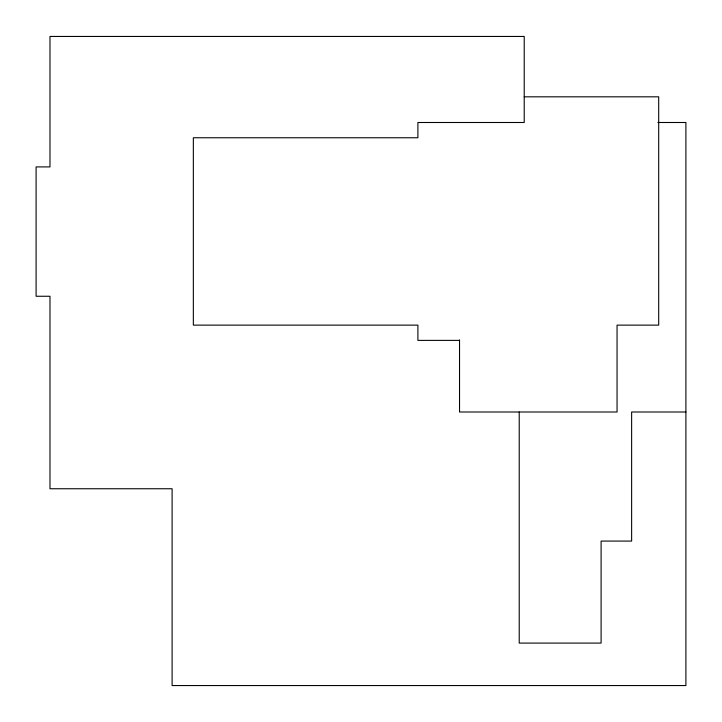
<?xml version="1.0" encoding="UTF-8"?>
<svg xmlns="http://www.w3.org/2000/svg" width="722" height="722" viewBox="0 0 722 722"><rect width="100%" height="100%" fill="white"/><g stroke="black" fill="none" stroke-linecap="round" stroke-linejoin="round"><path stroke-width="1.08" d="M524.217 96.82L658.699 96.82L658.699 325.126L617.057 325.126L617.057 412L459.535 412L459.535 339.909M657.904 122.496L685.9 122.496L685.9 685.557L172.107 685.557L172.107 488.749L49.98 488.749L49.98 296.255L36.1 296.255L36.1 166.908L49.98 166.908L49.98 36.443L524.217 36.443L524.217 122.496L417.903 122.496L417.903 137.758L193.343 137.758L193.343 325.126L417.903 325.126L417.903 340.387L459.535 340.387M685.9 412L631.633 412L631.633 541.076L601.101 541.076L601.101 643.085L519.217 643.085L519.217 412"/></g></svg>
